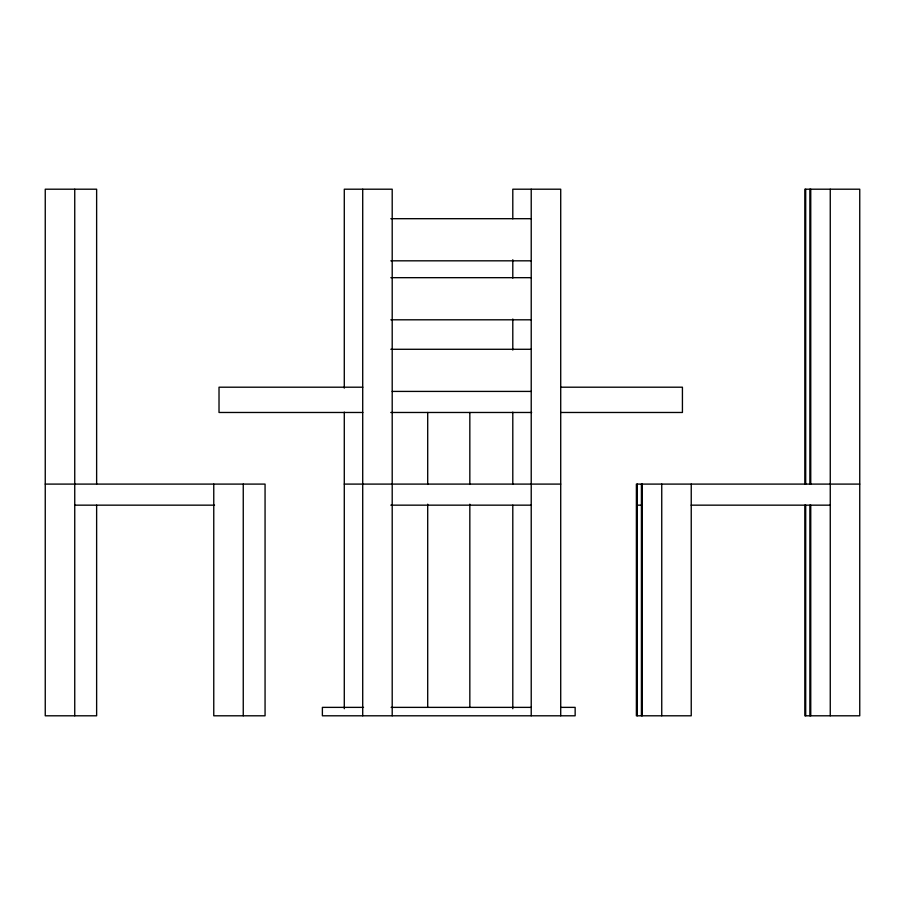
<?xml version="1.0" encoding="UTF-8"?>
<svg xmlns="http://www.w3.org/2000/svg" width="905" height="905" viewBox="0 0 905 905"><rect width="100%" height="100%" fill="white"/><g stroke="black" fill="none" stroke-linecap="round" stroke-linejoin="round"><path stroke-width="1.36" d="M390.824 218.693L531.224 218.693M390.824 260.821L531.224 260.821M390.824 277.677L531.224 277.677M390.824 319.804L531.224 319.804M390.824 349.285L531.224 349.285M362.815 387.204L219.021 387.204L219.021 412.476L362.815 412.476M560.987 387.204L682.427 387.204L682.427 412.476L560.987 412.476M392.204 391.413L531.224 391.413M390.756 412.476L531.654 412.476M45.25 484.096L265.063 484.096L265.063 715.798L213.761 715.798L213.761 484.096M344.285 484.096L560.715 484.096M859.75 484.096L636.385 484.096L636.385 715.798L691.239 715.798L691.239 484.096M74.742 505.16L214.53 505.16M390.813 505.16L531.224 505.16M637.267 505.16L641.475 505.16M691.126 505.16L830.258 505.16M363.539 707.371L322.384 707.371L322.384 715.798L575.15 715.798L575.15 707.371L561.021 707.371M391.118 707.371L531.246 707.371M830.258 189.202L830.258 715.798M810.744 189.202L810.744 484.096M810.744 505.16L810.744 715.798M809.862 189.202L809.862 484.096M809.862 505.16L809.862 715.798M805.699 189.202L805.699 484.096M805.699 505.16L805.699 715.798M804.817 484.096L804.817 189.202L859.75 189.202L859.75 715.798L804.817 715.798L804.817 505.16M661.747 484.096L661.747 715.798M642.301 484.096L642.301 715.798M641.419 484.096L641.419 715.798M637.267 484.096L637.267 715.798M560.715 715.798L560.715 189.202L512.796 189.202L512.796 218.829M531.224 189.202L531.224 715.798M512.796 259.758L512.796 278.095M512.796 319.013L512.796 350.054M512.796 412.137L512.796 484.096M512.796 505.16L512.796 708.728M469.831 412.476L469.831 484.435M469.831 504.187L469.831 707.371M427.703 412.476L427.703 484.435M427.703 504.187L427.703 707.371M392.204 715.798L392.204 189.202L344.285 189.202L344.285 388.155M362.713 189.202L362.713 715.798M344.285 412.137L344.285 708.728M243.253 484.096L243.253 715.798M96.631 484.096L96.631 189.202L45.25 189.202L45.25 715.798L96.631 715.798L96.631 505.16M74.742 189.202L74.742 715.798"/></g></svg>
